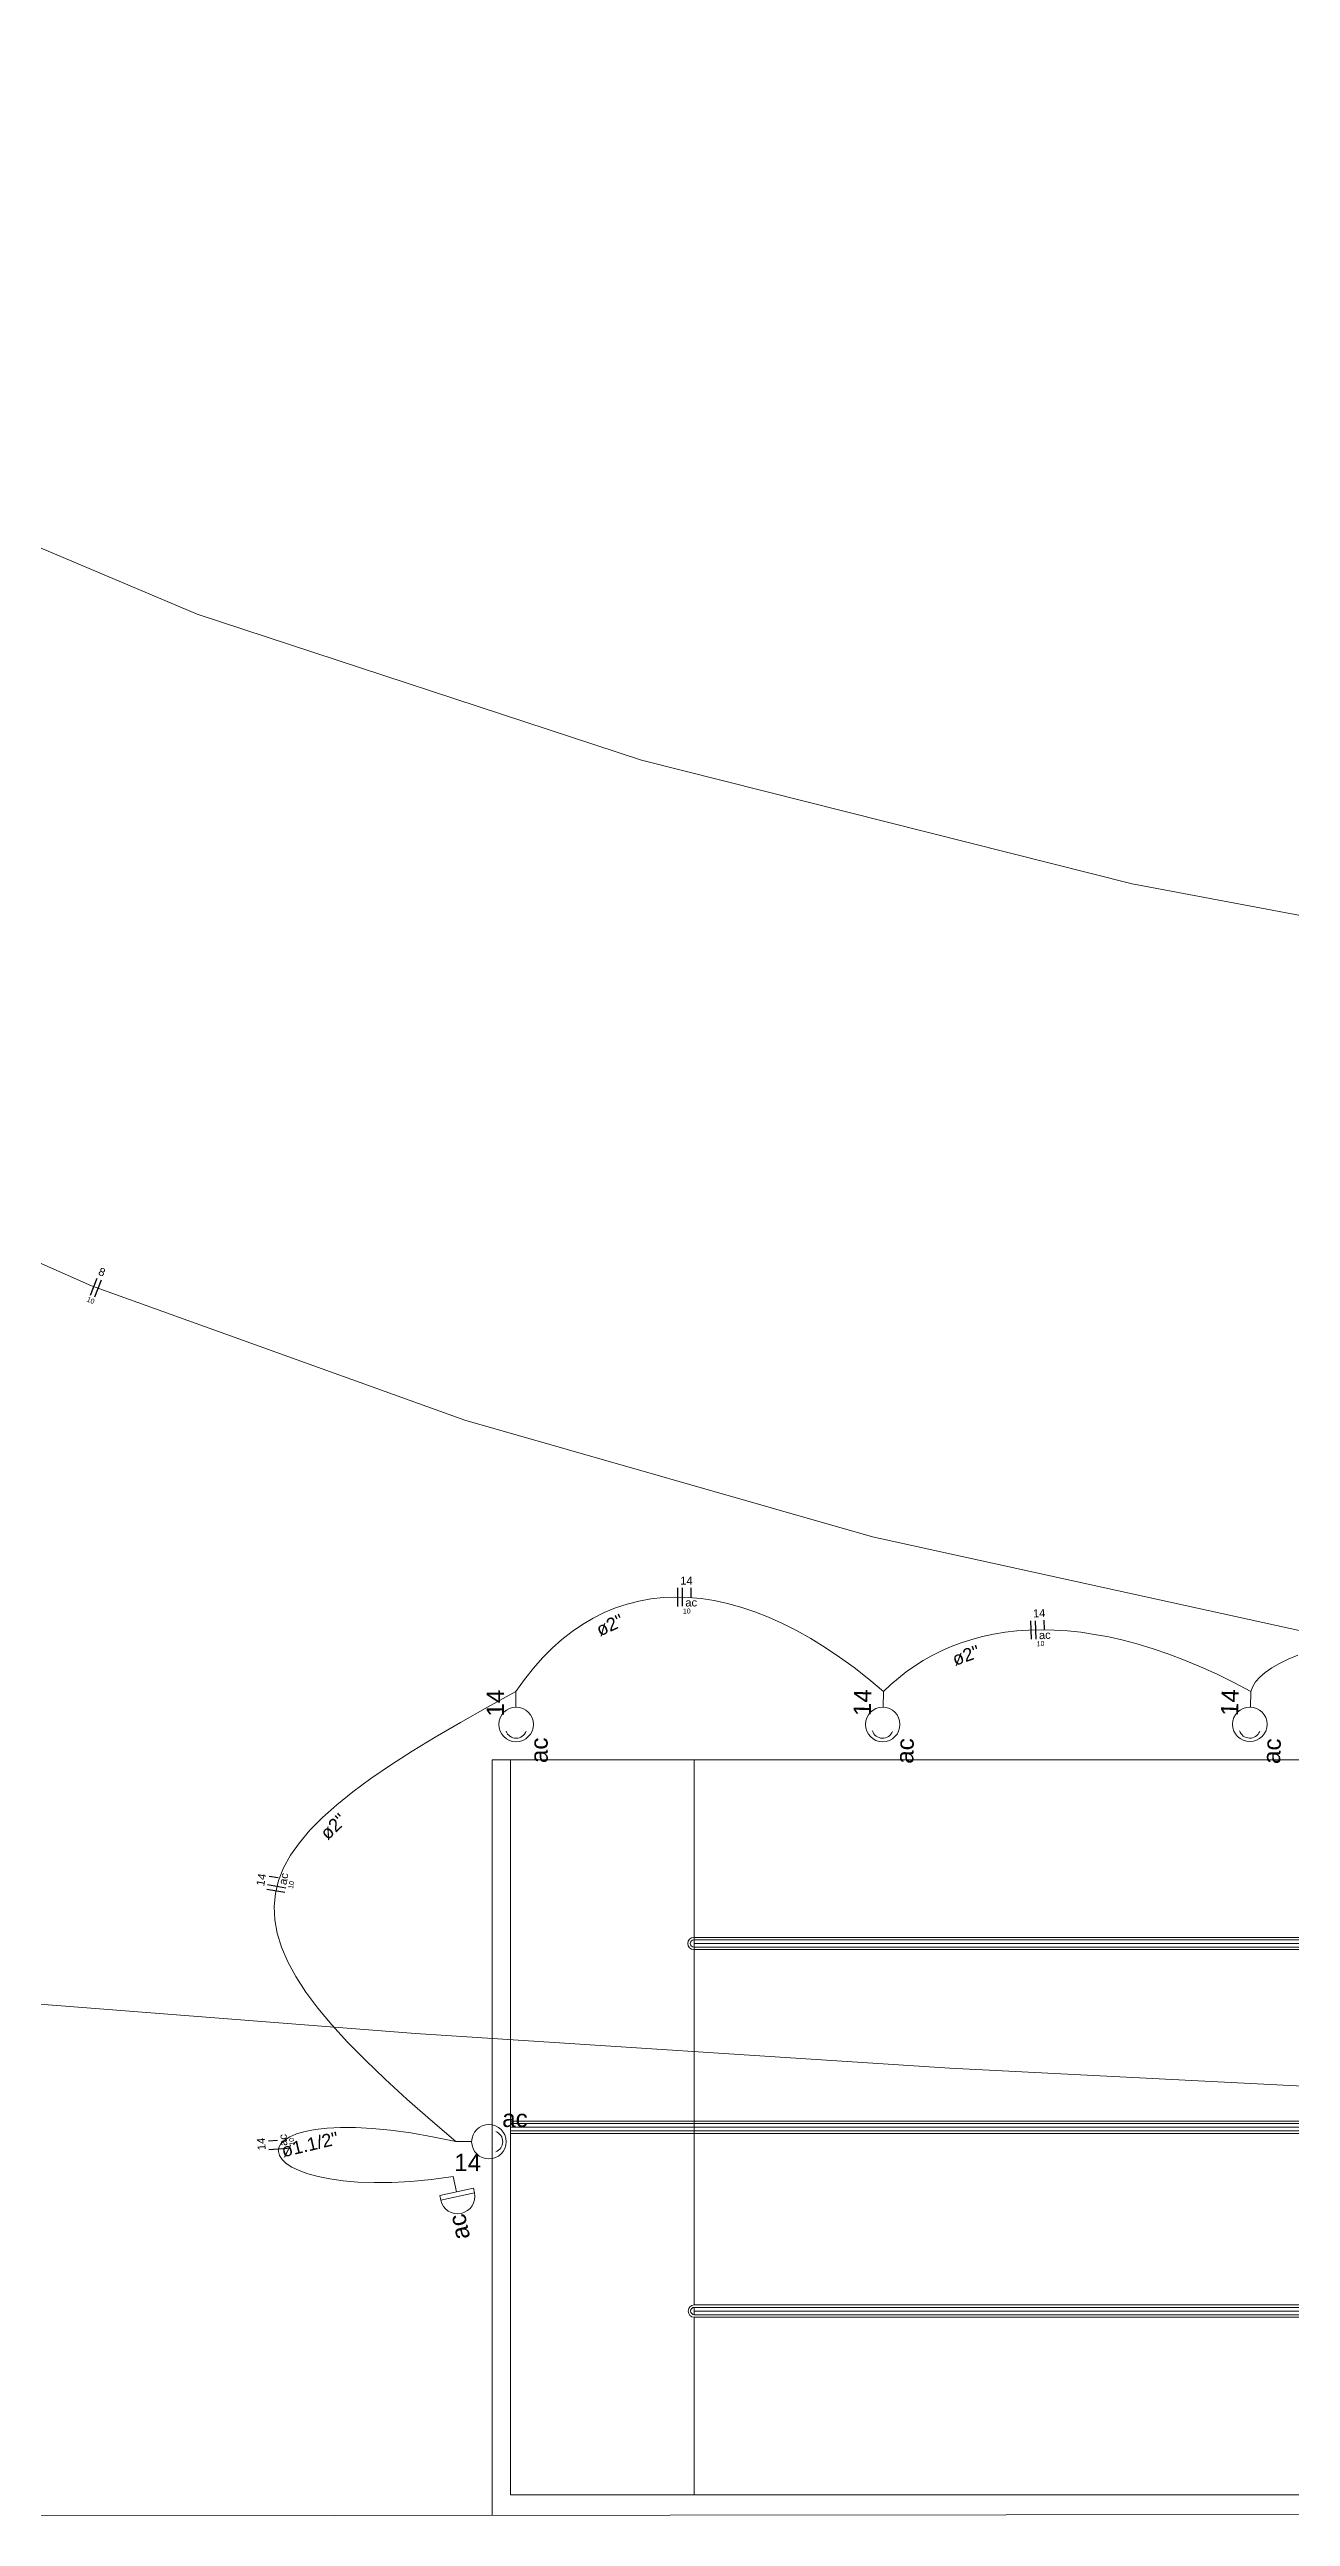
# Model space of a CAD drawing. Header units: millimetres. Extents: x -395 to 1008, y 9 to 692.
# Drawn here: x -109.03 to -98.89, y 26.67 to 46.81 of the extents above; entities that cross this region are included whole.
import ezdxf

# ---------------------------------------------------------------- set-up
doc = ezdxf.new("R2010")
doc.units = ezdxf.units.MM
doc.header["$LTSCALE"] = 0.1
doc.header["$MEASUREMENT"] = 0
for name, color, linetype, lineweight in [('.10 ultra fina', 240, 'Continuous', 5), ('.15', 150, 'Continuous', 15), ('.20', 130, 'Continuous', 5), ('.25', 70, 'Continuous', 5), ('.30', 50, 'Continuous', 5), ('.40 Interno parede', 27, 'Continuous', 5)]:
    doc.layers.add(name, color=color, linetype=linetype, lineweight=lineweight)
doc.styles.add('Arial', font='arial.ttf')

# ---------------------------------------------------------------- blocks, each defined once
blk = doc.blocks.new('eeetet')
at = {"layer": '.10 ultra fina', "color": 240, "lineweight": 5}
for p, q in [((587.79, 92.937), (587.791, 86.77)), ((587.941, 92.937), (587.79, 92.937)), ((587.941, 92.937), (614.44, 92.937)), ((587.941, 92.937), (587.941, 86.937)), ((589.441, 89.896), (589.44, 92.937)), ((614.394, 91.487), (589.438, 91.487)), ((589.438, 91.467), (614.395, 91.467)), ((589.441, 91.437), (605.937, 91.437)), ((605.937, 91.407), (589.438, 91.407)), ((589.438, 91.387), (605.937, 91.387)), ((587.94, 89.967), (604.44, 89.967)), ((604.44, 89.887), (587.94, 89.887)), ((587.941, 89.987), (604.44, 89.987)), ((587.941, 89.937), (604.44, 89.937)), ((604.44, 89.907), (587.941, 89.907)), ((589.441, 88.487), (589.441, 89.896)), ((589.44, 88.407), (589.441, 88.467)), ((589.441, 88.487), (605.94, 88.487)), ((589.441, 88.467), (605.94, 88.467)), ((589.441, 88.437), (605.94, 88.437)), ((605.94, 88.407), (589.44, 88.407)), ((589.44, 86.937), (589.441, 88.387)), ((605.94, 88.387), (589.441, 88.387)), ((575.591, 86.758), (652.586, 86.835)), ((587.941, 86.937), (604.441, 86.937))]:
    blk.add_line(p, q, dxfattribs=at)
for centre, radius in [((589.438, 91.437), 0.05), ((589.438, 91.437), 0.03), ((589.441, 88.437), 0.05), ((589.441, 88.437), 0.03)]:
    blk.add_arc(centre, radius, 89.9999, 269.9999, dxfattribs=at)

msp = doc.modelspace()

# ---------------------------------------------------------------- linework, layer by layer
at = {"layer": '.15', "color": 150, "lineweight": 15}
for p, q in [((-105.215, 33.279), (-105.215, 33.408)), ((-102.217, 33.279), (-102.214, 33.408)), ((-99.218, 33.279), (-99.214, 33.408)), ((-105.577, 29.733), (-105.705, 29.733)), ((-105.7, 29.323), (-105.727, 29.448)), ((-105.562, 29.353), (-105.838, 29.293)), ((-105.838, 29.293), (-105.83, 29.255)), ((-105.554, 29.315), (-105.83, 29.255)), ((-105.554, 29.315), (-105.83, 29.255)), ((-105.562, 29.353), (-105.554, 29.315))]:
    msp.add_line(p, q, dxfattribs=at)
for centre in [(-105.214, 33.138), (-102.221, 33.138), (-99.223, 33.139), (-105.436, 29.732)]:
    msp.add_circle(centre, 0.141, dxfattribs=at)
for centre, radius, start, end in [((-105.214, 33.114), 0.0881, 200.4247, 339.7948), ((-102.222, 33.114), 0.0881, 198.8931, 338.2633), ((-99.224, 33.114), 0.0881, 198.352, 337.7222), ((-105.411, 29.732), 0.0881, 290.0453, 69.4155), ((-105.692, 29.285), 0.141, 192.2675, 12.2675)]:
    msp.add_arc(centre, radius, start, end, dxfattribs=at)
at = {"layer": '.20', "color": 130, "lineweight": 20}
for points in [[(-134.575, 93.723), (-133.725, 88.908), (-132.906, 84.333), (-132.094, 79.994), (-131.264, 75.888), (-130.391, 72.012), (-129.453, 68.362), (-128.423, 64.935), (-127.279, 61.727), (-125.996, 58.736), (-124.55, 55.958), (-122.916, 53.389), (-121.071, 51.028), (-118.989, 48.869), (-116.647, 46.91), (-114.02, 45.148), (-111.085, 43.579), (-107.817, 42.2), (-104.191, 41.008), (-100.184, 39.999), (-95.772, 39.17), (-90.929, 38.518), (-85.632, 38.039)], [(-134.35, 63.657), (-133.093, 61.605), (-131.859, 59.545), (-130.629, 57.489), (-129.381, 55.445), (-128.096, 53.425), (-126.753, 51.437), (-125.331, 49.493), (-123.81, 47.603), (-122.17, 45.776), (-120.39, 44.023), (-118.45, 42.354), (-116.33, 40.779), (-114.008, 39.308), (-111.465, 37.952), (-108.68, 36.719), (-105.633, 35.622), (-102.303, 34.669), (-98.67, 33.871), (-94.713, 33.238), (-90.412, 32.78), (-85.747, 32.507)], [(-102.214, 33.408), (-102.335, 33.508), (-102.455, 33.602), (-102.574, 33.688), (-102.692, 33.767), (-102.809, 33.839), (-102.925, 33.904), (-103.04, 33.962), (-103.154, 34.013), (-103.266, 34.058), (-103.378, 34.095), (-103.488, 34.125), (-103.596, 34.149), (-103.703, 34.165), (-103.808, 34.175), (-103.912, 34.177), (-104.014, 34.173), (-104.114, 34.162), (-104.212, 34.145), (-104.308, 34.12), (-104.403, 34.089), (-104.495, 34.051), (-104.584, 34.006), (-104.672, 33.955), (-104.757, 33.896), (-104.84, 33.832), (-104.92, 33.76), (-104.998, 33.682), (-105.073, 33.597), (-105.145, 33.506), (-105.215, 33.408)], [(-99.214, 33.408), (-99.353, 33.481), (-99.49, 33.548), (-99.625, 33.608), (-99.757, 33.663), (-99.886, 33.712), (-100.012, 33.755), (-100.136, 33.793), (-100.257, 33.825), (-100.375, 33.852), (-100.491, 33.873), (-100.603, 33.89), (-100.713, 33.901), (-100.821, 33.908), (-100.925, 33.91), (-101.027, 33.908), (-101.126, 33.901), (-101.222, 33.89), (-101.316, 33.874), (-101.406, 33.855), (-101.494, 33.831), (-101.579, 33.804), (-101.661, 33.773), (-101.74, 33.738), (-101.817, 33.7), (-101.89, 33.659), (-101.961, 33.615), (-102.028, 33.567), (-102.093, 33.517), (-102.155, 33.464), (-102.214, 33.408)], [(-98.831, 33.703), (-98.91, 33.67), (-98.98, 33.636), (-99.043, 33.6), (-99.097, 33.562), (-99.141, 33.524), (-99.176, 33.486), (-99.2, 33.447), (-99.214, 33.408)], [(-132.377, 33.582), (-128.19, 32.962), (-123.734, 32.366), (-119.285, 31.834), (-114.849, 31.364), (-110.43, 30.958), (-106.036, 30.614), (-101.673, 30.332), (-97.347, 30.111), (-93.064, 29.952), (-88.83, 29.854), (-84.651, 29.816)], [(-105.705, 29.733), (-105.914, 29.911), (-106.107, 30.08), (-106.284, 30.242), (-106.445, 30.397), (-106.59, 30.545), (-106.719, 30.687), (-106.832, 30.823), (-106.93, 30.954), (-107.012, 31.08), (-107.079, 31.201), (-107.13, 31.319), (-107.165, 31.433), (-107.185, 31.544), (-107.19, 31.653), (-107.179, 31.759), (-107.153, 31.864), (-107.112, 31.968), (-107.055, 32.071), (-106.984, 32.173), (-106.897, 32.276), (-106.795, 32.379), (-106.679, 32.483), (-106.547, 32.589), (-106.401, 32.696), (-106.24, 32.806), (-106.064, 32.919), (-105.874, 33.035), (-105.669, 33.155), (-105.449, 33.279), (-105.215, 33.408)], [(-105.727, 29.448), (-105.906, 29.424), (-106.074, 29.408), (-106.23, 29.4), (-106.373, 29.398), (-106.506, 29.403), (-106.626, 29.413), (-106.734, 29.428), (-106.83, 29.447), (-106.914, 29.47), (-106.985, 29.496), (-107.044, 29.525), (-107.091, 29.555), (-107.125, 29.587), (-107.147, 29.62), (-107.155, 29.653), (-107.152, 29.685), (-107.135, 29.715), (-107.105, 29.745), (-107.062, 29.771), (-107.006, 29.795), (-106.937, 29.815), (-106.854, 29.831), (-106.758, 29.842), (-106.649, 29.848), (-106.526, 29.848), (-106.39, 29.841), (-106.239, 29.826), (-106.075, 29.804), (-105.897, 29.773), (-105.705, 29.733)]]:
    msp.add_lwpolyline(points, dxfattribs=at)
at = {"layer": '.25', "color": 70, "lineweight": 25}
for p, q in [((-108.69, 36.643), (-108.635, 36.782)), ((-108.655, 36.629), (-108.6, 36.768)), ((-103.893, 34.102), (-103.894, 34.252)), ((-103.855, 34.103), (-103.856, 34.253)), ((-103.785, 34.178), (-103.785, 34.253)), ((-101.005, 33.834), (-101.012, 33.984)), ((-100.967, 33.835), (-100.974, 33.985)), ((-100.9, 33.914), (-100.903, 33.989)), ((-107.095, 31.802), (-107.243, 31.828)), ((-107.157, 31.885), (-107.231, 31.898)), ((-107.102, 31.765), (-107.249, 31.791)), ((-107.162, 29.742), (-107.237, 29.736)), ((-107.082, 29.677), (-107.232, 29.666))]:
    msp.add_line(p, q, dxfattribs=at)

# ---------------------------------------------------------------- block references
at = {"layer": '.30'}
msp.add_blockref('eeetet', (-693.2, -60.087), dxfattribs=at)

# ---------------------------------------------------------------- texts
at = {"layer": '.40 Interno parede', "color": 27, "attachment_point": 8, "line_spacing_factor": 0.9, "style": 'Arial'}
for s, insert, char_height, width, rotation in [('8', (-108.608, 36.8), 0.0653, 0.10011, 338.292), ('10', (-108.695, 36.58), 0.0406, 0.12235, 338.292), ('14', (-103.823, 34.279), 0.0653, 0.20021, 0.3738), ('ø2"', (-104.426, 33.899), 0.1059, 0.44137, 24.483), ('10', (-103.821, 34.043), 0.0406, 0.12235, 0.3738), ('ac', (-103.784, 34.1), 0.0653, 0.19011, 0.3738), ('14', (-100.942, 34.013), 0.0653, 0.20021, 2.6828), ('ac', (-100.896, 33.835), 0.0653, 0.19011, 2.6828), ('ø2"', (-101.523, 33.65), 0.1059, 0.44137, 19.2003), ('10', (-100.931, 33.777), 0.0406, 0.12235, 2.6828), ('14', (-105.314, 33.312), 0.1412, 0.4338, 90.1096), ('14', (-102.316, 33.315), 0.1412, 0.4338, 88.5798), ('14', (-99.316, 33.315), 0.1412, 0.4338, 88.0355), ('ac', (-104.954, 32.927), 0.1412, 0.4119, 90.1096), ('ac', (-101.967, 32.92), 0.1412, 0.4119, 88.5798), ('ac', (-98.971, 32.918), 0.1412, 0.4119, 88.0355), ('ø2"', (-106.669, 32.265), 0.1059, 0.44137, 43.5854), ('14', (-107.263, 31.865), 0.0653, 0.20021, 80.1458), ('ac', (-107.08, 31.872), 0.0653, 0.19011, 80.1458), ('10', (-107.03, 31.825), 0.0406, 0.12235, 80.1458), ('ø1.1/2"', (-106.885, 29.656), 0.1059, 0.92508, 13.2816), ('ac', (-105.224, 29.85), 0.1412, 0.4119, 359.732), ('14', (-107.262, 29.716), 0.0653, 0.20021, 94.2692), ('ac', (-107.084, 29.748), 0.0653, 0.19011, 94.2692), ('10', (-107.026, 29.733), 0.0406, 0.12235, 94.2692), ('14', (-105.61, 29.492), 0.1412, 0.4338, 359.732), ('ac', (-105.609, 29.051), 0.1412, 0.4119, 102.2677)]:
    msp.add_mtext(s, dxfattribs=dict(at, insert=insert, char_height=char_height, width=width, rotation=rotation))

doc.saveas('drawing.dxf')
